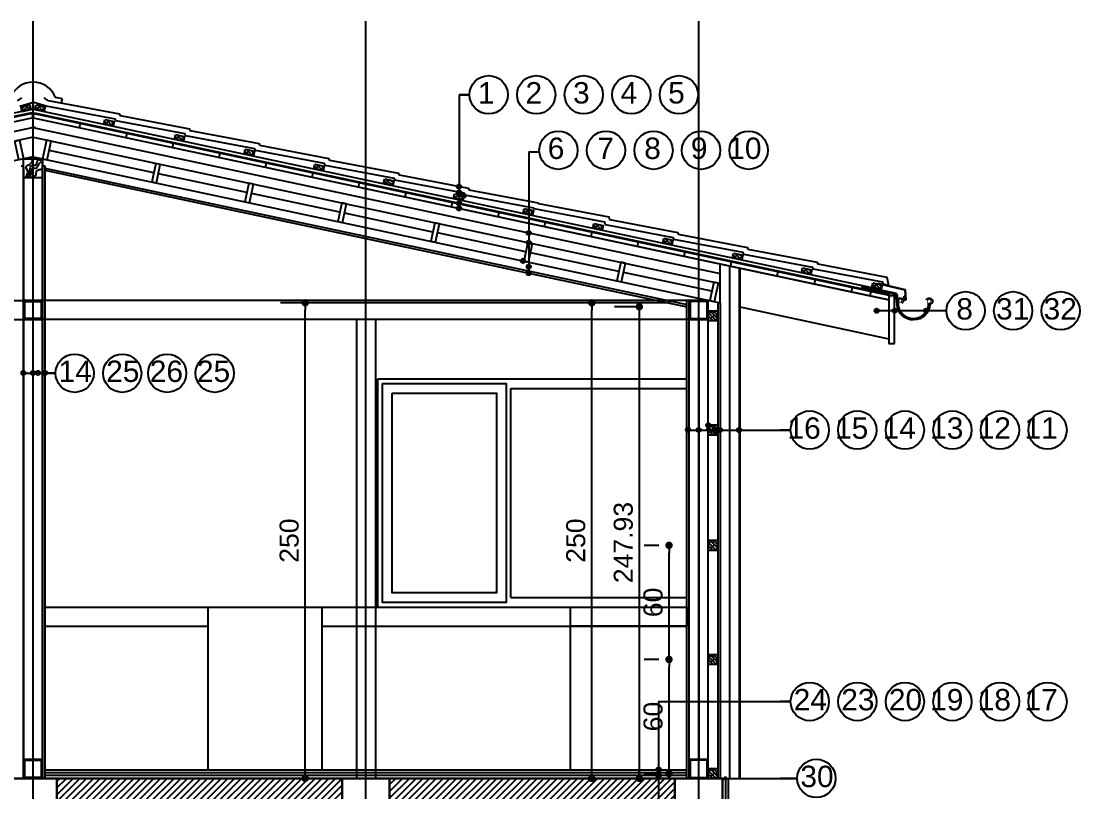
# Model space of a CAD drawing. Header units: millimetres. Extents: x 10453 to 58457, y -15634 to -5634.
# Drawn here: x 47082 to 47638, y -10338 to -9933 of the extents above; entities that cross this region are included whole.
import ezdxf

# ---------------------------------------------------------------- set-up
doc = ezdxf.new("R2010")
doc.units = ezdxf.units.MM
doc.header["$MEASUREMENT"] = 0
doc.layers.get('Defpoints').update_dxf_attribs({"color": 210, "lineweight": 0})
doc.styles.get("Standard").update_dxf_attribs({"font": 'arial.ttf', "height": 10})
doc.dimstyles.get("Standard").update_dxf_attribs({"dimscale": 1.3, "dimtxt": 35, "dimasz": 3, "dimexe": 10, "dimexo": 20, "dimgap": 2.5, "dimtad": 1, "dimdsep": 46, "dimtxsty": 'Standard', "dimblk": 'DOT', "dimcen": 3, "dimazin": 0, "dimtfac": 1, "dimtofl": 0, "dimtmove": 0, "dimatfit": 3, "dimldrblk": 'DOT', "dimfxl": 0.18, "dimtolj": 1, "dimtzin": 0, "dimlwe": -1, "dimarcsym": 0})

# ---------------------------------------------------------------- blocks, each defined once
blk = doc.blocks.new('_Dot')
at = {"color": 0, "linetype": 'ByBlock', "lineweight": -2}
blk.add_line((-0.5, 0), (-1, 0), dxfattribs=at)
at = {"color": 0, "linetype": 'ByBlock', "const_width": 0.5}
blk.add_lwpolyline([(-0.25, 0, 1), (0.25, 0, 1)], format="xyb", close=True, dxfattribs=at)
blk = doc.blocks.new('*D397')
at = {"color": 0, "ltscale": 10, "transparency": 16777216}
for p, q in [((47423.06, -10081.28), (47217.87, -10081.28)), ((47224.88, -10331.28), (47243.87, -10331.28))]:
    blk.add_line(p, q, dxfattribs=at)
at = {"color": 0, "linetype": 'ByBlock', "lineweight": -2, "ltscale": 10, "transparency": 16777216}
blk.add_line((47230.87, -10327.38), (47230.87, -10085.18), dxfattribs=at)
at = {"layer": 'Defpoints', "color": 0, "ltscale": 10, "transparency": 16777216}
for p in [(47230.87, -10081.28), (47449.06, -10081.28), (47198.88, -10331.28)]:
    blk.add_point(p, dxfattribs=at)
at = {"color": 0, "lineweight": -2, "ltscale": 10, "transparency": 16777216, "xscale": 3.9, "yscale": 3.9, "zscale": 3.9}
for p, rotation in [((47230.87, -10081.28), 90), ((47230.87, -10331.28), 270)]:
    blk.add_blockref('_Dot', p, dxfattribs=dict(at, rotation=rotation))
at = {"color": 0, "ltscale": 10, "transparency": 16777216, "insert": (47222.51, -10206.28), "char_height": 10, "attachment_point": 5, "rotation": 90}
blk.add_mtext('\\A1;250', dxfattribs=at)
blk = doc.blocks.new('*D400')
at = {"color": 0, "ltscale": 10, "transparency": 16777216}
for p, q in [((47405.56, -10081.28), (47368.56, -10081.28)), ((47405.56, -10331.28), (47368.56, -10331.28))]:
    blk.add_line(p, q, dxfattribs=at)
at = {"color": 0, "linetype": 'ByBlock', "lineweight": -2, "ltscale": 10, "transparency": 16777216}
blk.add_line((47381.56, -10327.38), (47381.56, -10085.18), dxfattribs=at)
at = {"layer": 'Defpoints', "color": 0, "ltscale": 10, "transparency": 16777216}
for p in [(47381.56, -10081.28), (47431.56, -10081.28), (47431.56, -10331.28)]:
    blk.add_point(p, dxfattribs=at)
at = {"color": 0, "lineweight": -2, "ltscale": 10, "transparency": 16777216, "xscale": 3.9, "yscale": 3.9, "zscale": 3.9}
for p, rotation in [((47381.56, -10081.28), 90), ((47381.56, -10331.28), 270)]:
    blk.add_blockref('_Dot', p, dxfattribs=dict(at, rotation=rotation))
at = {"color": 0, "ltscale": 10, "transparency": 16777216, "insert": (47373.2, -10206.28), "char_height": 10, "attachment_point": 5, "rotation": 90}
blk.add_mtext('\\A1;250', dxfattribs=at)
blk = doc.blocks.new('*D401')
at = {"color": 0, "ltscale": 10, "transparency": 16777216}
for p, q in [((47405.56, -10083.35), (47393.56, -10083.35)), ((47405.56, -10331.28), (47393.56, -10331.28))]:
    blk.add_line(p, q, dxfattribs=at)
at = {"color": 0, "linetype": 'ByBlock', "lineweight": -2, "ltscale": 10, "transparency": 16777216}
blk.add_line((47406.56, -10087.25), (47406.56, -10327.38), dxfattribs=at)
at = {"layer": 'Defpoints', "color": 0, "ltscale": 10, "transparency": 16777216}
for p in [(47431.56, -10083.35), (47406.56, -10331.28), (47431.56, -10331.28)]:
    blk.add_point(p, dxfattribs=at)
at = {"color": 0, "lineweight": -2, "ltscale": 10, "transparency": 16777216, "xscale": 3.9, "yscale": 3.9, "zscale": 3.9}
for p, rotation in [((47406.56, -10083.35), 90), ((47406.56, -10331.28), 270)]:
    blk.add_blockref('_Dot', p, dxfattribs=dict(at, rotation=rotation))
at = {"color": 0, "ltscale": 10, "transparency": 16777216, "insert": (47398.2, -10207.31), "char_height": 10, "attachment_point": 5, "rotation": 90}
blk.add_mtext('\\A1;247.93', dxfattribs=at)
blk = doc.blocks.new('*D403')
at = {"color": 0, "ltscale": 10, "transparency": 16777216}
for p, q in [((47416.81, -10268.78), (47409.2, -10268.78)), ((47416.81, -10328.78), (47409.2, -10328.78))]:
    blk.add_line(p, q, dxfattribs=at)
at = {"color": 0, "linetype": 'ByBlock', "lineweight": -2, "ltscale": 10, "transparency": 16777216}
blk.add_line((47422.2, -10324.88), (47422.2, -10272.68), dxfattribs=at)
at = {"layer": 'Defpoints', "color": 0, "ltscale": 10, "transparency": 16777216}
for p in [(47422.2, -10268.78), (47442.81, -10268.78), (47442.81, -10328.78)]:
    blk.add_point(p, dxfattribs=at)
at = {"color": 0, "lineweight": -2, "ltscale": 10, "transparency": 16777216, "xscale": 3.9, "yscale": 3.9, "zscale": 3.9}
for p, rotation in [((47422.2, -10268.78), 90), ((47422.2, -10328.78), 270)]:
    blk.add_blockref('_Dot', p, dxfattribs=dict(at, rotation=rotation))
at = {"color": 0, "ltscale": 10, "transparency": 16777216, "insert": (47413.84, -10298.78), "char_height": 10, "attachment_point": 5, "rotation": 90}
blk.add_mtext('\\A1;60', dxfattribs=at)
blk = doc.blocks.new('*D404')
at = {"color": 0, "ltscale": 10, "transparency": 16777216}
for p, q in [((47416.81, -10208.78), (47409.2, -10208.78)), ((47416.81, -10268.78), (47409.2, -10268.78))]:
    blk.add_line(p, q, dxfattribs=at)
at = {"color": 0, "linetype": 'ByBlock', "lineweight": -2, "ltscale": 10, "transparency": 16777216}
blk.add_line((47422.2, -10264.88), (47422.2, -10212.68), dxfattribs=at)
at = {"layer": 'Defpoints', "color": 0, "ltscale": 10, "transparency": 16777216}
for p in [(47422.2, -10208.78), (47442.81, -10208.78), (47442.81, -10268.78)]:
    blk.add_point(p, dxfattribs=at)
at = {"color": 0, "lineweight": -2, "ltscale": 10, "transparency": 16777216, "xscale": 3.9, "yscale": 3.9, "zscale": 3.9}
for p, rotation in [((47422.2, -10208.78), 90), ((47422.2, -10268.78), 270)]:
    blk.add_blockref('_Dot', p, dxfattribs=dict(at, rotation=rotation))
at = {"color": 0, "ltscale": 10, "transparency": 16777216, "insert": (47413.84, -10238.78), "char_height": 10, "attachment_point": 5, "rotation": 90}
blk.add_mtext('\\A1;60', dxfattribs=at)
blk = doc.blocks.new('*D432')
at = {"color": 0, "ltscale": 10, "transparency": 16777216}
for p, q in [((47056.81, -10005.55), (47057.12, -10005.55)), ((47056.81, -10080.03), (47057.12, -10080.03))]:
    blk.add_line(p, q, dxfattribs=at)
at = {"color": 0, "linetype": 'ByBlock', "lineweight": -2, "ltscale": 10, "transparency": 16777216}
blk.add_line((47070.12, -10009.45), (47070.12, -10076.13), dxfattribs=at)
at = {"layer": 'Defpoints', "color": 0, "ltscale": 10, "transparency": 16777216}
for p in [(47082.81, -10005.55), (47070.12, -10080.03), (47082.81, -10080.03)]:
    blk.add_point(p, dxfattribs=at)
at = {"color": 0, "lineweight": -2, "ltscale": 10, "transparency": 16777216, "xscale": 3.9, "yscale": 3.9, "zscale": 3.9}
for p, rotation in [((47070.12, -10005.55), 90), ((47070.12, -10080.03), 270)]:
    blk.add_blockref('_Dot', p, dxfattribs=dict(at, rotation=rotation))
at = {"color": 0, "ltscale": 10, "transparency": 16777216, "insert": (47061.87, -10042.79), "char_height": 10, "attachment_point": 5, "rotation": 90}
blk.add_mtext('\\A1;74.47', dxfattribs=at)

msp = doc.modelspace()

# ---------------------------------------------------------------- hatches: boundary and pattern name
at = {"ltscale": 10}
h = msp.add_hatch(dxfattribs=at)
h.set_pattern_fill('ANSI38', color=256, scale=10, style=0)
h.set_pattern_definition([(45, (32474.8835, -12335.5974), (-0.88388348, 0.88388348), []), (135, (32474.8835, -12335.5974), (-2.65165043, 0.88388348), [3.125, -1.875])])
h.paths.add_polyline_path([(47086.354, -9977.197), (47081.463, -9978.237), (47081.983, -9980.682), (47086.873, -9979.643)])
h = msp.add_hatch(dxfattribs=at)
h.set_pattern_fill('ANSI38', color=256, scale=10, style=0)
h.set_pattern_definition([(135, (61700.7346, -12335.5974), (0.88388348, 0.88388348), []), (45, (61700.7346, -12335.5974), (2.65165043, 0.88388348), [3.125, -1.875])])
h.paths.add_polyline_path([(47089.264, -9977.197), (47094.155, -9978.237), (47093.635, -9980.682), (47088.745, -9979.643)])
h = msp.add_hatch(dxfattribs=at)
h.set_pattern_fill('ANSI38', color=256, scale=10, style=0)
h.set_pattern_definition([(135, (61736.9993, -12343.3057), (0.88388348, 0.88388348), []), (45, (61736.9993, -12343.3057), (2.65165043, 0.88388348), [3.125, -1.875])])
h.paths.add_polyline_path([(47125.529, -9984.906), (47130.42, -9985.945), (47129.9, -9988.391), (47125.009, -9987.351)])
h = msp.add_hatch(dxfattribs=at)
h.set_pattern_fill('ANSI38', color=256, scale=10, style=0)
h.set_pattern_definition([(135, (61774.0957, -12351.1908), (0.88388348, 0.88388348), []), (45, (61774.0957, -12351.1908), (2.65165043, 0.88388348), [3.125, -1.875])])
h.paths.add_polyline_path([(47162.625, -9992.791), (47167.516, -9993.83), (47166.996, -9996.276), (47162.106, -9995.236)])
h = msp.add_hatch(dxfattribs=at)
h.set_pattern_fill('ANSI38', color=256, scale=10, style=0)
h.set_pattern_definition([(135, (61774.0957, -12351.1908), (0.88388348, 0.88388348), []), (45, (61774.0957, -12351.1908), (2.65165043, 0.88388348), [3.125, -1.875])])
h.paths.add_polyline_path([(47162.625, -9992.791), (47167.516, -9993.83), (47166.996, -9996.276), (47162.106, -9995.236)])
h = msp.add_hatch(dxfattribs=at)
h.set_pattern_fill('ANSI38', color=256, scale=10, style=0)
h.set_pattern_definition([(135, (61810.7762, -12358.9875), (0.88388348, 0.88388348), []), (45, (61810.7762, -12358.9875), (2.65165043, 0.88388348), [3.125, -1.875])])
h.paths.add_polyline_path([(47199.306, -10000.588), (47204.197, -10001.627), (47203.677, -10004.072), (47198.786, -10003.033)])
h = msp.add_hatch(dxfattribs=at)
h.set_pattern_fill('ANSI38', color=256, scale=10, style=0)
h.set_pattern_definition([(135, (61810.7762, -12358.9875), (0.88388348, 0.88388348), []), (45, (61810.7762, -12358.9875), (2.65165043, 0.88388348), [3.125, -1.875])])
h.paths.add_polyline_path([(47199.306, -10000.588), (47204.197, -10001.627), (47203.677, -10004.072), (47198.786, -10003.033)])
h = msp.add_hatch(dxfattribs=at)
h.set_pattern_fill('ANSI38', color=256, scale=10, style=0)
h.set_pattern_definition([(135, (61847.4567, -12366.7842), (0.88388348, 0.88388348), []), (45, (61847.4567, -12366.7842), (2.65165043, 0.88388348), [3.125, -1.875])])
h.paths.add_polyline_path([(47235.987, -10008.384), (47240.877, -10009.424), (47240.358, -10011.869), (47235.467, -10010.83)])
h = msp.add_hatch(dxfattribs=at)
h.set_pattern_fill('ANSI38', color=256, scale=10, style=0)
h.set_pattern_definition([(135, (61847.4567, -12366.7842), (0.88388348, 0.88388348), []), (45, (61847.4567, -12366.7842), (2.65165043, 0.88388348), [3.125, -1.875])])
h.paths.add_polyline_path([(47235.987, -10008.384), (47240.877, -10009.424), (47240.358, -10011.869), (47235.467, -10010.83)])
h = msp.add_hatch(dxfattribs=at)
h.set_pattern_fill('ANSI38', color=256, scale=10, style=0)
h.set_pattern_definition([(135, (61884.1373, -12374.5809), (0.88388348, 0.88388348), []), (45, (61884.1373, -12374.5809), (2.65165043, 0.88388348), [3.125, -1.875])])
h.paths.add_polyline_path([(47272.667, -10016.181), (47277.558, -10017.22), (47277.038, -10019.666), (47272.147, -10018.626)])
h = msp.add_hatch(dxfattribs=at)
h.set_pattern_fill('ANSI38', color=256, scale=10, style=0)
h.set_pattern_definition([(135, (61884.1373, -12374.5809), (0.88388348, 0.88388348), []), (45, (61884.1373, -12374.5809), (2.65165043, 0.88388348), [3.125, -1.875])])
h.paths.add_polyline_path([(47272.667, -10016.181), (47277.558, -10017.22), (47277.038, -10019.666), (47272.147, -10018.626)])
for points in [[(47312.919, -10020.137, 1), (47310.667, -10020.137, 1)], [(47312.919, -10023.191, 1), (47310.667, -10023.191, 1)], [(47315.365, -10025.017, 1), (47313.112, -10025.017, 1)], [(47312.919, -10028.996, 1), (47310.667, -10028.996, 1)], [(47312.919, -10031.654, 1), (47310.667, -10031.654, 1)], [(47349.6, -10044.562, 1), (47347.347, -10044.562, 1)], [(47349.6, -10049.674, 1), (47347.347, -10049.674, 1)], [(47346.481, -10059.234, 1), (47344.229, -10059.234, 1)], [(47349.6, -10062.33, 1), (47347.347, -10062.33, 1)], [(47349.6, -10065.69, 1), (47347.347, -10065.69, 1)], [(47532.496, -10085.463, 1), (47530.243, -10085.463, 1)], [(47532.496, -10085.463, 1), (47530.243, -10085.463, 1)], [(47541.935, -10085.463, 1), (47539.683, -10085.463, 1)], [(47558.4, -10085.463, 1), (47556.148, -10085.463, 1)], [(47083.9, -10118.111, 1), (47081.648, -10118.111, 1)], [(47083.9, -10118.111, 1), (47081.648, -10118.111, 1)], [(47083.9, -10118.111, 1), (47081.648, -10118.111, 1)], [(47088.9, -10118.111, 1), (47086.648, -10118.111, 1)], [(47088.9, -10118.111, 1), (47086.648, -10118.111, 1)], [(47088.9, -10118.111, 1), (47086.648, -10118.111, 1)], [(47091.49, -10118.111, 1), (47089.238, -10118.111, 1)], [(47091.49, -10118.111, 1), (47089.238, -10118.111, 1)], [(47091.49, -10118.111, 1), (47089.238, -10118.111, 1)], [(47095.15, -10118.111, 1), (47092.898, -10118.111, 1)], [(47095.15, -10118.111, 1), (47092.898, -10118.111, 1)], [(47095.15, -10118.111, 1), (47092.898, -10118.111, 1)], [(47433.31, -10147.941, 1), (47431.058, -10147.941, 1)], [(47438.935, -10148.149, 1), (47436.683, -10148.149, 1)], [(47443.935, -10147.648, 1), (47441.683, -10147.648, 1)], [(47447.232, -10148.346, 1), (47444.98, -10148.346, 1)], [(47450.185, -10148.152, 1), (47447.933, -10148.152, 1)], [(47460.185, -10148.152, 1), (47457.933, -10148.152, 1)], [(47417.801, -10326.603, 1), (47415.548, -10326.603, 1)], [(47417.801, -10326.603, 1), (47415.548, -10326.603, 1)], [(47417.801, -10326.603, 1), (47415.548, -10326.603, 1)], [(47417.801, -10329.777, 1), (47415.548, -10329.777, 1)], [(47452.935, -10331.277, 1), (47450.683, -10331.277, 1)]]:
    msp.add_hatch(color=256, dxfattribs=at).paths.add_polyline_path(points)
h = msp.add_hatch(dxfattribs=at)
h.set_pattern_fill('ANSI38', color=256, scale=10, style=0)
h.set_pattern_definition([(135, (61920.8178, -12382.3776), (0.88388348, 0.88388348), []), (45, (61920.8178, -12382.3776), (2.65165043, 0.88388348), [3.125, -1.875])])
h.paths.add_polyline_path([(47309.348, -10023.978), (47314.238, -10025.017), (47313.719, -10027.463), (47308.828, -10026.423)])
h = msp.add_hatch(dxfattribs=at)
h.set_pattern_fill('ANSI38', color=256, scale=10, style=0)
h.set_pattern_definition([(135, (61920.8178, -12382.3776), (0.88388348, 0.88388348), []), (45, (61920.8178, -12382.3776), (2.65165043, 0.88388348), [3.125, -1.875])])
h.paths.add_polyline_path([(47309.348, -10023.978), (47314.238, -10025.017), (47313.719, -10027.463), (47308.828, -10026.423)])
h = msp.add_hatch(dxfattribs=at)
h.set_pattern_fill('ANSI38', color=256, scale=10, style=0)
h.set_pattern_definition([(135, (61957.4983, -12390.1742), (0.88388348, 0.88388348), []), (45, (61957.4983, -12390.1742), (2.65165043, 0.88388348), [3.125, -1.875])])
h.paths.add_polyline_path([(47346.028, -10031.774), (47350.919, -10032.814), (47350.399, -10035.259), (47345.508, -10034.22)])
h = msp.add_hatch(dxfattribs=at)
h.set_pattern_fill('ANSI38', color=256, scale=10, style=0)
h.set_pattern_definition([(135, (61957.4983, -12390.1742), (0.88388348, 0.88388348), []), (45, (61957.4983, -12390.1742), (2.65165043, 0.88388348), [3.125, -1.875])])
h.paths.add_polyline_path([(47346.028, -10031.774), (47350.919, -10032.814), (47350.399, -10035.259), (47345.508, -10034.22)])
h = msp.add_hatch(dxfattribs=at)
h.set_pattern_fill('ANSI38', color=256, scale=10, style=0)
h.set_pattern_definition([(135, (61994.1789, -12397.9709), (0.88388348, 0.88388348), []), (45, (61994.1789, -12397.9709), (2.65165043, 0.88388348), [3.125, -1.875])])
h.paths.add_polyline_path([(47382.709, -10039.571), (47387.599, -10040.611), (47387.08, -10043.056), (47382.189, -10042.016)])
h = msp.add_hatch(dxfattribs=at)
h.set_pattern_fill('ANSI38', color=256, scale=10, style=0)
h.set_pattern_definition([(135, (61994.1789, -12397.9709), (0.88388348, 0.88388348), []), (45, (61994.1789, -12397.9709), (2.65165043, 0.88388348), [3.125, -1.875])])
h.paths.add_polyline_path([(47382.709, -10039.571), (47387.599, -10040.611), (47387.08, -10043.056), (47382.189, -10042.016)])
h = msp.add_hatch(dxfattribs=at)
h.set_pattern_fill('ANSI38', color=256, scale=10, style=0)
h.set_pattern_definition([(135, (62030.8594, -12405.7676), (0.88388348, 0.88388348), []), (45, (62030.8594, -12405.7676), (2.65165043, 0.88388348), [3.125, -1.875])])
h.paths.add_polyline_path([(47419.389, -10047.368), (47424.28, -10048.407), (47423.76, -10050.853), (47418.869, -10049.813)])
h = msp.add_hatch(dxfattribs=at)
h.set_pattern_fill('ANSI38', color=256, scale=10, style=0)
h.set_pattern_definition([(135, (62030.8594, -12405.7676), (0.88388348, 0.88388348), []), (45, (62030.8594, -12405.7676), (2.65165043, 0.88388348), [3.125, -1.875])])
h.paths.add_polyline_path([(47419.389, -10047.368), (47424.28, -10048.407), (47423.76, -10050.853), (47418.869, -10049.813)])
h = msp.add_hatch(dxfattribs=at)
h.set_pattern_fill('ANSI38', color=256, scale=10, style=0)
h.set_pattern_definition([(135, (62067.54, -12413.5643), (0.88388348, 0.88388348), []), (45, (62067.54, -12413.5643), (2.65165043, 0.88388348), [3.125, -1.875])])
h.paths.add_polyline_path([(47456.07, -10055.164), (47460.96, -10056.204), (47460.441, -10058.649), (47455.55, -10057.61)])
h = msp.add_hatch(dxfattribs=at)
h.set_pattern_fill('ANSI38', color=256, scale=10, style=0)
h.set_pattern_definition([(135, (62103.8047, -12421.2726), (0.88388348, 0.88388348), []), (45, (62103.8047, -12421.2726), (2.65165043, 0.88388348), [3.125, -1.875])])
h.paths.add_polyline_path([(47492.334, -10062.873), (47497.225, -10063.912), (47496.705, -10066.358), (47491.815, -10065.318)])
h = msp.add_hatch(dxfattribs=at)
h.set_pattern_fill('ANSI38', color=256, scale=10, style=0)
h.set_pattern_definition([(135, (62140.901, -12429.1577), (0.88388348, 0.88388348), []), (45, (62140.901, -12429.1577), (2.65165043, 0.88388348), [3.125, -1.875])])
h.paths.add_polyline_path([(47529.431, -10070.758), (47534.322, -10071.797), (47533.802, -10074.243), (47528.911, -10073.203)])
h = msp.add_hatch(dxfattribs=at)
h.set_pattern_fill('ANSI31', color=256, scale=3.5, angle=90, style=0)
h.set_pattern_definition([(135, (32825.2993, -12335.50904), (-0.309359217, -0.309359217), [])])
h.paths.add_polyline_path([(47087.809, -10080.027), (47082.809, -10080.027), (47082.809, -10090.027), (47087.809, -10090.027), (47087.809, -10089.527), (47083.309, -10089.527), (47083.309, -10080.527), (47087.809, -10080.527)])
h.paths.add_polyline_path([(47092.809, -10080.027), (47087.809, -10080.027), (47087.809, -10080.527), (47092.309, -10080.527), (47092.309, -10089.527), (47087.809, -10089.527), (47087.809, -10090.027), (47092.809, -10090.027)])
h = msp.add_hatch(dxfattribs=at)
h.set_pattern_fill('ANSI31', color=256, scale=3.5, angle=90, style=0)
h.set_pattern_definition([(135, (33175.2993, -12335.50904), (-0.309359217, -0.309359217), [])])
h.paths.add_polyline_path([(47437.809, -10080.027), (47432.809, -10080.027), (47432.809, -10090.027), (47437.809, -10090.027), (47437.809, -10089.527), (47433.309, -10089.527), (47433.309, -10080.527), (47437.809, -10080.527)])
h.paths.add_polyline_path([(47442.809, -10080.027), (47437.809, -10080.027), (47437.809, -10080.527), (47442.309, -10080.527), (47442.309, -10089.527), (47437.809, -10089.527), (47437.809, -10090.027), (47442.809, -10090.027)])
h = msp.add_hatch(dxfattribs=at)
h.set_pattern_fill('ANSI38', color=256, scale=10, style=0)
h.set_pattern_definition([(135, (61700.3188, -12335.509), (0.88388348, 0.88388348), []), (45, (61700.3188, -12335.509), (2.65165043, 0.88388348), [3.125, -1.875])])
h.paths.add_polyline_path([(47442.809, -10085.652), (47447.809, -10085.652), (47447.809, -10090.652), (47442.809, -10090.652)])
h = msp.add_hatch(dxfattribs=at)
h.set_pattern_fill('ANSI38', color=256, scale=10, style=0)
h.set_pattern_definition([(135, (61700.3188, -12395.509), (0.88388348, 0.88388348), []), (45, (61700.3188, -12395.509), (2.65165043, 0.88388348), [3.125, -1.875])])
h.paths.add_polyline_path([(47442.809, -10145.652), (47447.809, -10145.652), (47447.809, -10150.652), (47442.809, -10150.652)])
h = msp.add_hatch(dxfattribs=at)
h.set_pattern_fill('ANSI38', color=256, scale=10, style=0)
h.set_pattern_definition([(135, (61700.3188, -12456.134), (0.88388348, 0.88388348), []), (45, (61700.3188, -12456.134), (2.65165043, 0.88388348), [3.125, -1.875])])
h.paths.add_polyline_path([(47442.809, -10206.277), (47447.809, -10206.277), (47447.809, -10211.277), (47442.809, -10211.277)])
h = msp.add_hatch(dxfattribs=at)
h.set_pattern_fill('ANSI38', color=256, scale=10, style=0)
h.set_pattern_definition([(135, (61700.3188, -12516.134), (0.88388348, 0.88388348), []), (45, (61700.3188, -12516.134), (2.65165043, 0.88388348), [3.125, -1.875])])
h.paths.add_polyline_path([(47442.809, -10266.277), (47447.809, -10266.277), (47447.809, -10271.277), (47442.809, -10271.277)])
h = msp.add_hatch(dxfattribs=at)
h.set_pattern_fill('ANSI31', color=256, scale=3.5, angle=90, style=0)
h.set_pattern_definition([(135, (32825.2993, -12576.75904), (-0.309359217, -0.309359217), [])])
h.paths.add_polyline_path([(47087.809, -10321.277), (47082.809, -10321.277), (47082.809, -10331.277), (47087.809, -10331.277), (47087.809, -10330.777), (47083.309, -10330.777), (47083.309, -10321.777), (47087.809, -10321.777)])
h.paths.add_polyline_path([(47092.809, -10321.277), (47087.809, -10321.277), (47087.809, -10321.777), (47092.309, -10321.777), (47092.309, -10330.777), (47087.809, -10330.777), (47087.809, -10331.277), (47092.809, -10331.277)])
h = msp.add_hatch(dxfattribs=at)
h.set_pattern_fill('ANSI38', color=256, scale=10, style=0)
h.set_pattern_definition([(135, (61700.3188, -12576.134), (0.88388348, 0.88388348), []), (45, (61700.3188, -12576.134), (2.65165043, 0.88388348), [3.125, -1.875])])
h.paths.add_polyline_path([(47442.809, -10326.277), (47447.809, -10326.277), (47447.809, -10331.277), (47442.809, -10331.277)])
h = msp.add_hatch(dxfattribs=at)
h.set_pattern_fill('ANSI31', color=256, scale=20, style=0)
h.set_pattern_definition([(45, (32559.4508, -11650.7628), (-1.76776695, 1.76776695), [])])
h.paths.add_polyline_path([(47250.309, -10331.277), (47100.309, -10331.277), (47100.309, -10344.277), (47250.309, -10344.277)])
h.paths.add_polyline_path([(47425.309, -10331.277), (47275.309, -10331.277), (47275.309, -10344.277), (47425.309, -10344.277)])

# ---------------------------------------------------------------- linework, layer by layer
at = {"color": 19, "ltscale": 2}
for p, q in [((47087.809, -10541.986), (47087.809, -9933.216)), ((47087.809, -10541.986), (47087.809, -9933.216)), ((47087.809, -10541.986), (47087.809, -9933.216)), ((47087.809, -10541.986), (47087.809, -9933.216)), ((47262.809, -10541.986), (47262.809, -9933.216)), ((47262.809, -10541.986), (47262.809, -9933.216)), ((47262.809, -10541.986), (47262.809, -9933.216)), ((47262.809, -10541.986), (47262.809, -9933.216)), ((47437.809, -10541.986), (47437.809, -9933.216)), ((47437.809, -10541.986), (47437.809, -9933.216)), ((47437.809, -10541.986), (47437.809, -9933.216)), ((47437.809, -10541.986), (47437.809, -9933.216))]:
    msp.add_line(p, q, dxfattribs=at)
at = {"ltscale": 10}
for p, q in [((47102.843, -9976.053), (47103.279, -9974.08)), ((47102.845, -9976.053), (47103.28, -9974.08)), ((47311.793, -9971.908), (47311.793, -10031.654)), ((47317.307, -9971.908), (47311.793, -9971.908)), ((47311.793, -9971.908), (47317.307, -9971.908)), ((47087.809, -9979.444), (46641.816, -10074.243)), ((47087.809, -9979.444), (47533.802, -10074.243)), ((47087.809, -9979.444), (47533.802, -10074.243)), ((47087.289, -9981.599), (46637.718, -10077.158)), ((47087.809, -9984.045), (46638.238, -10079.604)), ((47087.809, -9984.045), (46657.393, -10075.532)), ((47087.809, -9984.045), (47087.289, -9981.599)), ((47087.809, -9984.045), (47088.329, -9981.599)), ((47087.809, -9984.045), (47518.225, -10075.532)), ((47087.809, -9984.045), (47537.809, -10079.695)), ((47087.809, -9984.045), (47537.38, -10079.604)), ((47087.809, -9984.045), (47518.225, -10075.532)), ((47088.329, -9981.599), (47538.316, -10077.247)), ((47088.329, -9981.599), (47537.9, -10077.158)), ((47088.849, -9988.935), (46726.559, -10065.942)), ((47086.769, -9988.935), (47449.059, -10065.942)), ((47112.263, -9989.242), (47112.782, -9986.797)), ((47112.263, -9989.242), (47112.782, -9986.797)), ((47112.263, -9989.242), (47112.782, -9986.797)), ((47087.809, -9994.268), (46726.559, -10071.054)), ((47087.809, -9994.268), (47449.059, -10071.054)), ((47136.716, -9994.44), (47137.236, -9991.995)), ((47161.17, -9999.638), (47161.69, -9997.193)), ((47161.17, -9999.638), (47161.69, -9997.193)), ((47151.244, -10012.863), (47096.294, -10001.183)), ((47185.624, -10004.836), (47186.144, -10002.39)), ((47185.624, -10004.836), (47186.144, -10002.39)), ((47348.474, -10001.908), (47348.474, -10065.69)), ((47348.474, -10001.908), (47354.024, -10001.908)), ((47087.809, -10004.491), (46726.559, -10081.277)), ((47087.809, -10004.491), (47449.059, -10081.277)), ((47087.809, -10004.491), (47449.059, -10081.277)), ((47210.077, -10010.033), (47210.597, -10007.588)), ((47210.077, -10010.033), (47210.597, -10007.588)), ((47081.559, -10009.274), (47082.809, -10009.274)), ((47082.809, -10010.731), (47082.809, -10080.027)), ((47092.809, -10009.274), (47094.059, -10009.274)), ((47092.809, -10010.731), (47092.809, -10080.027)), ((47094.059, -10009.274), (47094.059, -10331.277)), ((47094.059, -10010.42), (47431.559, -10082.158)), ((47094.059, -10011.612), (47431.559, -10083.35)), ((47200.151, -10023.259), (47153.689, -10013.383)), ((47234.531, -10015.231), (47235.051, -10012.786)), ((47234.531, -10015.231), (47235.051, -10012.786)), ((47258.985, -10020.429), (47259.505, -10017.984)), ((47249.059, -10033.654), (47202.597, -10023.778)), ((47283.439, -10025.627), (47283.958, -10023.181)), ((47283.439, -10025.627), (47283.958, -10023.181)), ((47307.892, -10030.825), (47308.412, -10028.379)), ((47307.892, -10030.825), (47308.412, -10028.379)), ((47297.966, -10044.05), (47251.504, -10034.174)), ((47332.346, -10036.022), (47332.866, -10033.577)), ((47332.346, -10036.022), (47332.866, -10033.577)), ((47356.8, -10041.22), (47357.319, -10038.775)), ((47356.8, -10041.22), (47357.319, -10038.775)), ((47346.873, -10054.445), (47300.411, -10044.57)), ((47381.253, -10046.418), (47381.773, -10043.973)), ((47405.707, -10051.616), (47406.227, -10049.17)), ((47395.781, -10064.841), (47349.319, -10054.965)), ((47430.161, -10056.814), (47430.68, -10054.368)), ((47449.059, -10081.277), (47449.059, -10060.831)), ((47454.059, -10061.893), (47454.059, -10331.277)), ((47454.614, -10062.011), (47455.134, -10059.566)), ((47459.059, -10062.956), (47459.059, -10331.277)), ((47459.379, -10063.024), (47459.379, -10331.277)), ((47444.688, -10075.237), (47398.226, -10065.361)), ((47479.068, -10067.209), (47479.588, -10064.764)), ((47498.631, -10071.367), (47499.151, -10068.922)), ((47518.194, -10075.526), (47518.714, -10073.08)), ((47523.621, -10072.579), (47523.515, -10073.078)), ((47541.664, -10076.936), (47523.515, -10073.078)), ((47541.768, -10076.447), (47523.621, -10072.579)), ((46742.809, -10080.027), (47092.809, -10080.027)), ((47432.809, -10080.027), (47082.809, -10080.027)), ((47431.559, -10331.277), (47431.559, -10080.027)), ((47432.809, -10331.277), (47432.809, -10080.027)), ((47442.809, -10080.027), (47432.809, -10080.027)), ((47432.809, -10331.277), (47432.809, -10080.027)), ((47442.809, -10331.277), (47442.809, -10080.027)), ((47527.975, -10077.605), (47528.495, -10075.159)), ((47537.809, -10079.632), (47538.316, -10077.247)), ((47537.809, -10079.695), (47537.809, -10100.142)), ((47406.559, -10081.277), (47406.559, -10331.277)), ((47447.809, -10081.277), (47447.809, -10331.277)), ((47447.809, -10081.277), (47449.059, -10081.277)), ((47449.059, -10081.277), (47449.059, -10331.277)), ((47459.379, -10083.471), (47537.809, -10100.142)), ((47568.063, -10085.463), (47531.37, -10085.463)), ((46742.809, -10090.027), (47092.809, -10090.027)), ((47082.809, -10090.027), (47082.809, -10331.277)), ((47432.809, -10090.027), (47082.809, -10090.027)), ((47082.809, -10090.027), (47082.809, -10331.277)), ((47092.809, -10090.027), (47092.809, -10331.277)), ((47092.809, -10090.027), (47092.809, -10331.277)), ((47257.809, -10090.027), (47257.809, -10331.277)), ((47267.809, -10090.027), (47267.809, -10331.277)), ((47437.809, -10090.027), (47437.809, -10321.277)), ((47082.809, -10118.285), (47099.202, -10118.285)), ((47099.202, -10118.285), (47093.688, -10118.285)), ((47269.059, -10241.277), (47269.059, -10121.277)), ((47269.059, -10121.277), (47431.559, -10121.277)), ((47339.059, -10236.277), (47339.059, -10126.277)), ((47339.059, -10126.277), (47431.559, -10126.277)), ((47432.809, -10148.152), (47486.147, -10148.152)), ((47486.147, -10148.152), (47480.633, -10148.152)), ((47339.059, -10236.277), (47431.559, -10236.277)), ((47094.059, -10241.277), (47431.559, -10241.277)), ((47094.059, -10241.277), (47094.059, -10331.277)), ((47179.834, -10326.777), (47179.834, -10241.277)), ((47239.834, -10326.777), (47239.834, -10241.277)), ((47269.059, -10241.277), (47431.559, -10241.277)), ((47370.309, -10326.777), (47370.309, -10241.277)), ((47094.059, -10251.277), (47179.834, -10251.277)), ((47239.834, -10251.277), (47431.559, -10251.277)), ((47416.675, -10290.929), (47486.147, -10290.929)), ((47416.675, -10290.929), (47416.751, -10369.451)), ((47486.147, -10290.929), (47480.633, -10290.929)), ((47094.059, -10326.777), (47431.559, -10326.777)), ((47094.059, -10328.277), (47431.559, -10328.277)), ((47450.309, -10331.277), (46725.309, -10331.277)), ((46725.309, -10331.277), (47450.309, -10331.277)), ((47447.809, -10331.277), (47459.059, -10331.277)), ((47451.809, -10331.277), (47489.628, -10331.274)), ((47453.309, -10331.277), (47453.309, -10376.277)), ((47459.379, -10331.277), (47459.059, -10331.277)), ((47489.628, -10331.274), (47480.633, -10331.272))]:
    msp.add_line(p, q, dxfattribs=at)
at = {"lineweight": 35, "ltscale": 0.2}
for p, q in [((47087.268, -9981.501), (46637.697, -10077.061)), ((47088.35, -9981.501), (47538.053, -10077.089)), ((47088.35, -9981.501), (47537.921, -10077.061))]:
    msp.add_line(p, q, dxfattribs=at)
for p, q in [((47531.887, -10071.164), (47546.149, -10074.434)), ((47531.932, -10070.969), (47546.353, -10074.276)), ((47546.149, -10074.434), (47546.522, -10079.703)), ((47546.353, -10074.276), (47546.705, -10079.918)), ((47545.666, -10079.837), (47545.822, -10077.831)), ((47546.705, -10079.918), (47545.666, -10079.837)), ((47546.021, -10077.847), (47545.822, -10077.831)), ((47545.881, -10079.653), (47546.021, -10077.847)), ((47546.522, -10079.703), (47545.881, -10079.653))]:
    msp.add_line(p, q)
at = {"ltscale": 3}
for p, q in [((47431.559, -10329.777), (47094.059, -10329.777)), ((47451.809, -10331.277), (47451.809, -10376.277))]:
    msp.add_line(p, q, dxfattribs=at)
at = {"ltscale": 10}
for points in [[(47079.715, -9975.017), (47081.915, -9973.553)], [(47537.722, -10072.297), (47536.965, -10067.879), (47500.54, -10060.998), (47500.284, -10060.082), (47463.859, -10053.201), (47463.603, -10052.285), (47427.179, -10045.405), (47426.923, -10044.489), (47391.156, -10037.732), (47390.753, -10036.289), (47353.671, -10029.284), (47353.562, -10028.895), (47317.137, -10022.015), (47316.881, -10021.099), (47280.457, -10014.218), (47280.201, -10013.302), (47243.776, -10006.421), (47243.52, -10005.505), (47207.096, -9998.625), (47206.84, -9997.709), (47170.415, -9990.828), (47170.159, -9989.912), (47133.735, -9983.031), (47133.479, -9982.115), (47095.903, -9975.017), (47093.703, -9973.553)], [(47537.722, -10072.297), (47536.965, -10067.879), (47500.54, -10060.998), (47500.284, -10060.082), (47463.859, -10053.201), (47463.603, -10052.285), (47427.179, -10045.405), (47426.923, -10044.489), (47391.156, -10037.732), (47390.753, -10036.289), (47353.671, -10029.284), (47353.562, -10028.895), (47317.137, -10022.015), (47316.881, -10021.099), (47280.457, -10014.218), (47280.201, -10013.302), (47243.776, -10006.421), (47243.52, -10005.505), (47207.096, -9998.625), (47206.84, -9997.709), (47170.415, -9990.828), (47170.159, -9989.912), (47133.735, -9983.031), (47133.479, -9982.115), (47095.903, -9975.017), (47093.703, -9973.553)], [(47103.279, -9974.08), (47099.643, -9973.278)], [(47103.28, -9974.08), (47099.644, -9973.278)], [(47081.559, -10331.277), (47082.809, -10331.277), (47082.809, -10005.554)], [(47094.059, -10331.277), (47092.809, -10331.277), (47092.809, -10005.554)], [(47094.059, -10010.731), (47094.059, -10010.731), (47094.059, -10331.277)]]:
    msp.add_lwpolyline(points, dxfattribs=at)
at = {"ltscale": 0.2}
for points in [[(47080.87, -9977.852), (47087.393, -9976.051)], [(47534.832, -10071.395), (47534.577, -10070.481), (47498.152, -10063.6), (47497.896, -10062.684), (47461.472, -10055.803), (47461.216, -10054.887), (47424.791, -10048.007), (47424.535, -10047.091), (47388.769, -10040.334), (47388.366, -10038.891), (47351.283, -10031.886), (47351.174, -10031.497), (47314.75, -10024.617), (47314.494, -10023.701), (47278.069, -10016.82), (47277.813, -10015.904), (47241.389, -10009.023), (47241.133, -10008.107), (47204.708, -10001.227), (47204.452, -10000.311), (47168.028, -9993.43), (47167.772, -9992.514), (47131.347, -9985.633), (47131.091, -9984.717), (47094.748, -9977.852), (47088.225, -9976.051)], [(47534.832, -10071.395), (47534.577, -10070.481), (47498.152, -10063.6), (47497.896, -10062.684), (47461.472, -10055.803), (47461.216, -10054.887), (47424.791, -10048.007), (47424.535, -10047.091), (47388.769, -10040.334), (47388.366, -10038.891), (47351.283, -10031.886), (47351.174, -10031.497), (47314.75, -10024.617), (47314.494, -10023.701), (47278.069, -10016.82), (47277.813, -10015.904), (47241.389, -10009.023), (47241.133, -10008.107), (47204.708, -10001.227), (47204.452, -10000.311), (47168.028, -9993.43), (47167.772, -9992.514), (47131.347, -9985.633), (47131.091, -9984.717), (47094.748, -9977.852), (47088.225, -9976.051)], [(47204.708, -10001.227), (47204.452, -10000.311), (47168.109, -9993.445)], [(47204.708, -10001.227), (47204.452, -10000.311), (47168.109, -9993.445)], [(47536.637, -10071.92), (47534.915, -10071.412)]]:
    msp.add_lwpolyline(points, dxfattribs=at)
for points in [[(47086.354, -9977.197), (47081.463, -9978.237), (47081.983, -9980.682), (47086.873, -9979.643), (47086.354, -9977.197)], [(47089.264, -9977.197), (47094.155, -9978.237), (47093.635, -9980.682), (47088.745, -9979.643), (47089.264, -9977.197)], [(47125.529, -9984.906), (47130.42, -9985.945), (47129.9, -9988.391), (47125.009, -9987.351), (47125.529, -9984.906)], [(47080.364, -10006.074), (47078.285, -9996.292), (47080.73, -9995.773), (47082.809, -10005.554), (47080.364, -10006.074)], [(47095.254, -10006.074), (47097.334, -9996.292), (47094.888, -9995.773), (47092.809, -10005.554), (47095.254, -10006.074)], [(47162.625, -9992.791), (47167.516, -9993.83), (47166.996, -9996.276), (47162.106, -9995.236), (47162.625, -9992.791)], [(47162.625, -9992.791), (47167.516, -9993.83), (47166.996, -9996.276), (47162.106, -9995.236), (47162.625, -9992.791)], [(47199.306, -10000.588), (47204.197, -10001.627), (47203.677, -10004.072), (47198.786, -10003.033), (47199.306, -10000.588)], [(47199.306, -10000.588), (47204.197, -10001.627), (47203.677, -10004.072), (47198.786, -10003.033), (47199.306, -10000.588)], [(47152.65, -10018.274), (47154.729, -10008.492), (47152.283, -10007.972), (47150.204, -10017.754), (47152.65, -10018.274)], [(47235.987, -10008.384), (47240.877, -10009.424), (47240.358, -10011.869), (47235.467, -10010.83), (47235.987, -10008.384)], [(47235.987, -10008.384), (47240.877, -10009.424), (47240.358, -10011.869), (47235.467, -10010.83), (47235.987, -10008.384)], [(47201.557, -10028.669), (47203.636, -10018.888), (47201.191, -10018.368), (47199.112, -10028.149), (47201.557, -10028.669)], [(47272.667, -10016.181), (47277.558, -10017.22), (47277.038, -10019.666), (47272.147, -10018.626), (47272.667, -10016.181)], [(47272.667, -10016.181), (47277.558, -10017.22), (47277.038, -10019.666), (47272.147, -10018.626), (47272.667, -10016.181)], [(47309.348, -10023.978), (47314.238, -10025.017), (47313.719, -10027.463), (47308.828, -10026.423), (47309.348, -10023.978)], [(47309.348, -10023.978), (47314.238, -10025.017), (47313.719, -10027.463), (47308.828, -10026.423), (47309.348, -10023.978)], [(47250.464, -10039.065), (47252.543, -10029.283), (47250.098, -10028.764), (47248.019, -10038.545), (47250.464, -10039.065)], [(47346.028, -10031.774), (47350.919, -10032.814), (47350.399, -10035.259), (47345.508, -10034.22), (47346.028, -10031.774)], [(47346.028, -10031.774), (47350.919, -10032.814), (47350.399, -10035.259), (47345.508, -10034.22), (47346.028, -10031.774)], [(47299.372, -10049.46), (47301.451, -10039.679), (47299.005, -10039.159), (47296.926, -10048.941), (47299.372, -10049.46)], [(47382.709, -10039.571), (47387.599, -10040.611), (47387.08, -10043.056), (47382.189, -10042.016), (47382.709, -10039.571)], [(47382.709, -10039.571), (47387.599, -10040.611), (47387.08, -10043.056), (47382.189, -10042.016), (47382.709, -10039.571)], [(47348.279, -10059.856), (47350.358, -10050.074), (47347.913, -10049.555), (47345.834, -10059.336), (47348.279, -10059.856)], [(47419.389, -10047.368), (47424.28, -10048.407), (47423.76, -10050.853), (47418.869, -10049.813), (47419.389, -10047.368)], [(47419.389, -10047.368), (47424.28, -10048.407), (47423.76, -10050.853), (47418.869, -10049.813), (47419.389, -10047.368)], [(47456.07, -10055.164), (47460.96, -10056.204), (47460.441, -10058.649), (47455.55, -10057.61), (47456.07, -10055.164)], [(47397.187, -10070.252), (47399.266, -10060.47), (47396.82, -10059.95), (47394.741, -10069.732), (47397.187, -10070.252)], [(47492.334, -10062.873), (47497.225, -10063.912), (47496.705, -10066.358), (47491.815, -10065.318), (47492.334, -10062.873)], [(47446.094, -10080.647), (47448.173, -10070.866), (47445.728, -10070.346), (47443.649, -10080.127), (47446.094, -10080.647)], [(47529.431, -10070.758), (47534.322, -10071.797), (47533.802, -10074.243), (47528.911, -10073.203), (47529.431, -10070.758)]]:
    msp.add_lwpolyline(points)
at = {"ltscale": 10}
for points in [[(47082.809, -10005.554), (47092.809, -10005.554), (47092.809, -10015.554), (47082.809, -10015.554)], [(47082.809, -10080.027), (47092.809, -10080.027), (47092.809, -10090.027), (47082.809, -10090.027)], [(47092.809, -10080.027), (47082.809, -10080.027), (47082.809, -10090.027), (47092.809, -10090.027)], [(47083.309, -10080.527), (47092.309, -10080.527), (47092.309, -10089.527), (47083.309, -10089.527)], [(47092.309, -10080.527), (47083.309, -10080.527), (47083.309, -10089.527), (47092.309, -10089.527)], [(47442.809, -10080.027), (47432.809, -10080.027), (47432.809, -10090.027), (47442.809, -10090.027)], [(47442.309, -10080.527), (47433.309, -10080.527), (47433.309, -10089.527), (47442.309, -10089.527)], [(47447.809, -10085.652), (47442.809, -10085.652), (47442.809, -10090.652), (47447.809, -10090.652)], [(47271.559, -10123.777), (47336.559, -10123.777), (47336.559, -10238.777), (47271.559, -10238.777)], [(47276.559, -10128.777), (47331.559, -10128.777), (47331.559, -10233.777), (47276.559, -10233.777)], [(47447.809, -10145.652), (47442.809, -10145.652), (47442.809, -10150.652), (47447.809, -10150.652)], [(47447.809, -10206.277), (47442.809, -10206.277), (47442.809, -10211.277), (47447.809, -10211.277)], [(47370.329, -10241.277), (47431.559, -10241.277), (47431.559, -10251.277), (47370.329, -10251.277)], [(47447.809, -10266.277), (47442.809, -10266.277), (47442.809, -10271.277), (47447.809, -10271.277)], [(47082.809, -10321.277), (47092.809, -10321.277), (47092.809, -10331.277), (47082.809, -10331.277)], [(47092.809, -10321.277), (47082.809, -10321.277), (47082.809, -10331.277), (47092.809, -10331.277)], [(47083.309, -10321.777), (47092.309, -10321.777), (47092.309, -10330.777), (47083.309, -10330.777)], [(47092.309, -10321.777), (47083.309, -10321.777), (47083.309, -10330.777), (47092.309, -10330.777)], [(47442.809, -10321.277), (47432.809, -10321.277), (47432.809, -10331.277), (47442.809, -10331.277)], [(47442.309, -10321.777), (47433.309, -10321.777), (47433.309, -10330.777), (47442.309, -10330.777)], [(47447.809, -10326.277), (47442.809, -10326.277), (47442.809, -10331.277), (47447.809, -10331.277)], [(47075.309, -10331.277), (47100.309, -10331.277), (47100.309, -10456.277), (47075.309, -10456.277)], [(47100.309, -10331.277), (47075.309, -10331.277), (47075.309, -10456.277), (47100.309, -10456.277)], [(47250.309, -10331.277), (47275.309, -10331.277), (47275.309, -10387.277), (47250.309, -10387.277)], [(47275.309, -10331.277), (47250.309, -10331.277), (47250.309, -10387.277), (47275.309, -10387.277)], [(47425.309, -10331.277), (47450.309, -10331.277), (47450.309, -10456.277), (47425.309, -10456.277)], [(47450.309, -10331.277), (47425.309, -10331.277), (47425.309, -10456.277), (47450.309, -10456.277)]]:
    msp.add_lwpolyline(points, close=True, dxfattribs=at)
msp.add_lwpolyline([(47540.809, -10102.642), (47540.809, -10077.642), (47537.809, -10077.642), (47537.809, -10102.642)], close=True)
for points in [[(47542.141, -10077.09), (47542.556, -10082.249, 0.9375265), (47558.852, -10082.112), (47558.865, -10081.724), (47559.336, -10081.691), (47559.324, -10082.078, -0.9410592), (47542.084, -10082.282), (47541.665, -10077.121)], [(47542.707, -10082.115), (47542.625, -10080.16, -1.9320395), (47544.506, -10081.396)], [(47557.519, -10079.876, -1.5649102), (47559.631, -10081.997)]]:
    msp.add_lwpolyline(points, format="xyb")
at = {"const_width": 0.4}
msp.add_lwpolyline([(47559.071, -10081.294, 1.7807764), (47558.18, -10080.041), (47558.235, -10080.815, -1.0212568), (47543.096, -10082.219), (47543.006, -10080.22, -14.7311602), (47543.05, -10080.432)], format="xyb", dxfattribs=at)
at = {"ltscale": 10}
for centre, radius in [((47327.373, -9971.906), 10.066), ((47352.373, -9971.906), 10.066), ((47377.373, -9971.906), 10.066), ((47402.373, -9971.906), 10.066), ((47427.373, -9971.906), 10.066), ((47364.054, -10001.054), 10.066), ((47389.054, -10001.054), 10.066), ((47414.054, -10001.054), 10.066), ((47439.054, -10001.054), 10.066), ((47464.054, -10001.054), 10.066), ((47311.793, -10020.137), 1.126), ((47311.793, -10023.191), 1.126), ((47314.238, -10025.017), 1.126), ((47311.793, -10028.996), 1.126), ((47311.793, -10031.654), 1.126), ((47348.474, -10044.562), 1.126), ((47348.474, -10049.674), 1.126), ((47345.355, -10059.234), 1.126), ((47348.474, -10062.33), 1.126), ((47348.474, -10065.69), 1.126), ((47578.13, -10085.463), 10.066), ((47603.13, -10085.463), 10.066), ((47628.13, -10085.463), 10.066), ((47531.37, -10085.463), 1.126), ((47531.37, -10085.463), 1.126), ((47540.809, -10085.463), 1.126), ((47557.274, -10085.463), 1.126), ((47109.69, -10118.283), 10.066), ((47134.69, -10118.283), 10.066), ((47158.317, -10118.283), 10.066), ((47183.317, -10118.283), 10.066), ((47082.774, -10118.111), 1.126), ((47082.774, -10118.111), 1.126), ((47082.774, -10118.111), 1.126), ((47087.774, -10118.111), 1.126), ((47087.774, -10118.111), 1.126), ((47087.774, -10118.111), 1.126), ((47090.364, -10118.111), 1.126), ((47090.364, -10118.111), 1.126), ((47090.364, -10118.111), 1.126), ((47094.024, -10118.111), 1.126), ((47094.024, -10118.111), 1.126), ((47094.024, -10118.111), 1.126), ((47496.213, -10148.15), 10.066), ((47521.213, -10148.15), 10.066), ((47546.213, -10148.15), 10.066), ((47571.213, -10148.15), 10.066), ((47596.213, -10148.15), 10.066), ((47621.213, -10148.15), 10.066), ((47432.184, -10147.941), 1.126), ((47437.809, -10148.149), 1.126), ((47442.809, -10145.652), 1.126), ((47446.106, -10148.346), 1.126), ((47449.059, -10148.152), 1.126), ((47459.059, -10148.152), 1.126), ((47496.213, -10290.927), 10.066), ((47521.213, -10290.927), 10.066), ((47546.213, -10290.927), 10.066), ((47571.213, -10290.927), 10.066), ((47596.213, -10290.927), 10.066), ((47621.213, -10290.927), 10.066), ((47416.675, -10326.603), 1.126), ((47416.675, -10326.603), 1.126), ((47416.675, -10326.603), 1.126), ((47499.694, -10331.27), 10.066), ((47416.675, -10329.777), 1.126)]:
    msp.add_circle(centre, radius, dxfattribs=at)
msp.add_arc((47087.809, -9978.004), 12.744, 21.77103, 158.22897, dxfattribs=at)
msp.add_arc((47087.809, -9978.004), 12.744, 21.77103, 158.22897, dxfattribs=at)
for centre, radius, start, end in [((47541.175, -10077.246), 0.505, 14.25318, 61.95697), ((47540.511, -10077.607), 1.71, 17.6049, 42.69325)]:
    msp.add_arc(centre, radius, start, end)
for points in [[(47084.067, -10014.849), (47084.911, -10011.832), (47084.041, -10009.838), (47085.934, -10008.483), (47087.809, -10005.554)], [(47085.247, -10014.923), (47086.147, -10011.284), (47087.088, -10009.035), (47089.379, -10008.749), (47090.851, -10006.009), (47091.833, -10006.05), (47091.874, -10005.968)], [(47086.147, -10015.128), (47086.883, -10012.715), (47087.456, -10010.507), (47089.338, -10010.425), (47090.524, -10009.117), (47091.506, -10007.522), (47092.037, -10007.154)]]:
    msp.add_spline(points, degree=3, dxfattribs=at)
msp.add_open_spline([(47086.699, -10015.176), (47087.869, -10014.979), (47089.866, -10014.643), (47089.252, -10011.766), (47091.219, -10011.224), (47092.241, -10010.869), (47092.809, -10010.664)], degree=3, knots=[0, 0, 0, 0, 2.9390478, 5.0133558, 6.4103106, 8.2795575, 8.2795575, 8.2795575, 8.2795575], dxfattribs=at)

# ---------------------------------------------------------------- texts
at = {"ltscale": 10, "char_height": 11.25, "width": 6.20474, "attachment_point": 3}
for s, insert in [('1', (47330.471, -9965.257)), ('2', (47355.471, -9965.257)), ('3', (47380.471, -9965.257)), ('4', (47405.471, -9965.257)), ('5', (47430.471, -9965.257)), ('6', (47367.152, -9994.405)), ('7', (47393.25, -9994.405)), ('8', (47417.907, -9994.405)), ('9', (47442.404, -9994.405)), ('10', (47470.828, -9994.405)), ('8', (47581.983, -10078.814)), ('31', (47611.63, -10078.814)), ('32', (47636.63, -10078.814)), ('14', (47118.72, -10111.634)), ('25', (47143.72, -10111.634)), ('26', (47166.663, -10111.634)), ('25', (47191.458, -10111.634)), ('16', (47501.968, -10141.501)), ('15', (47526.968, -10141.501)), ('14', (47551.968, -10141.501)), ('13', (47576.968, -10141.501)), ('12', (47601.968, -10141.501)), ('11', (47626.564, -10141.501)), ('24', (47505.243, -10284.278)), ('23', (47530.243, -10284.278)), ('20', (47555.243, -10284.278)), ('19', (47576.968, -10284.278)), ('18', (47601.968, -10284.278)), ('17', (47626.564, -10284.278)), ('30', (47508.724, -10324.621))]:
    msp.add_mtext(s, dxfattribs=dict(at, insert=insert))

# ---------------------------------------------------------------- dimensions: what is measured, and where the dimension line sits
at = {"ltscale": 10}
for base, p1, p2, picture, middle in [((47070.119, -10080.027), (47082.809, -10005.554), (47082.809, -10080.027), '*D432', (47061.869, -10042.791)), ((47230.869, -10081.277), (47198.885, -10331.277), (47449.059, -10081.277), '*D397', (47222.513, -10206.277)), ((47381.559, -10081.277), (47431.559, -10331.277), (47431.559, -10081.277), '*D400', (47373.203, -10206.277)), ((47406.559, -10331.277), (47431.559, -10083.35), (47431.559, -10331.277), '*D401', (47398.2, -10207.314)), ((47422.201, -10268.777), (47442.809, -10328.777), (47442.809, -10268.777), '*D403', (47413.845, -10298.777))]:
    dim = msp.add_linear_dim(base=base, p1=p1, p2=p2, angle=90, dimstyle='Standard', dxfattribs=at)
    dim.commit()
    dim.dimension.update_dxf_attribs({"geometry": picture, "text_midpoint": middle})
dim = msp.add_linear_dim(base=(47422.201, -10208.777), p1=(47442.809, -10268.777), p2=(47442.809, -10208.777), angle=90, dimstyle='Standard', override={"dimtmove": 1}, dxfattribs=at)
dim.commit()
dim.dimension.update_dxf_attribs({"geometry": '*D404', "text_midpoint": (47413.845, -10238.777)})

doc.saveas('drawing.dxf')
